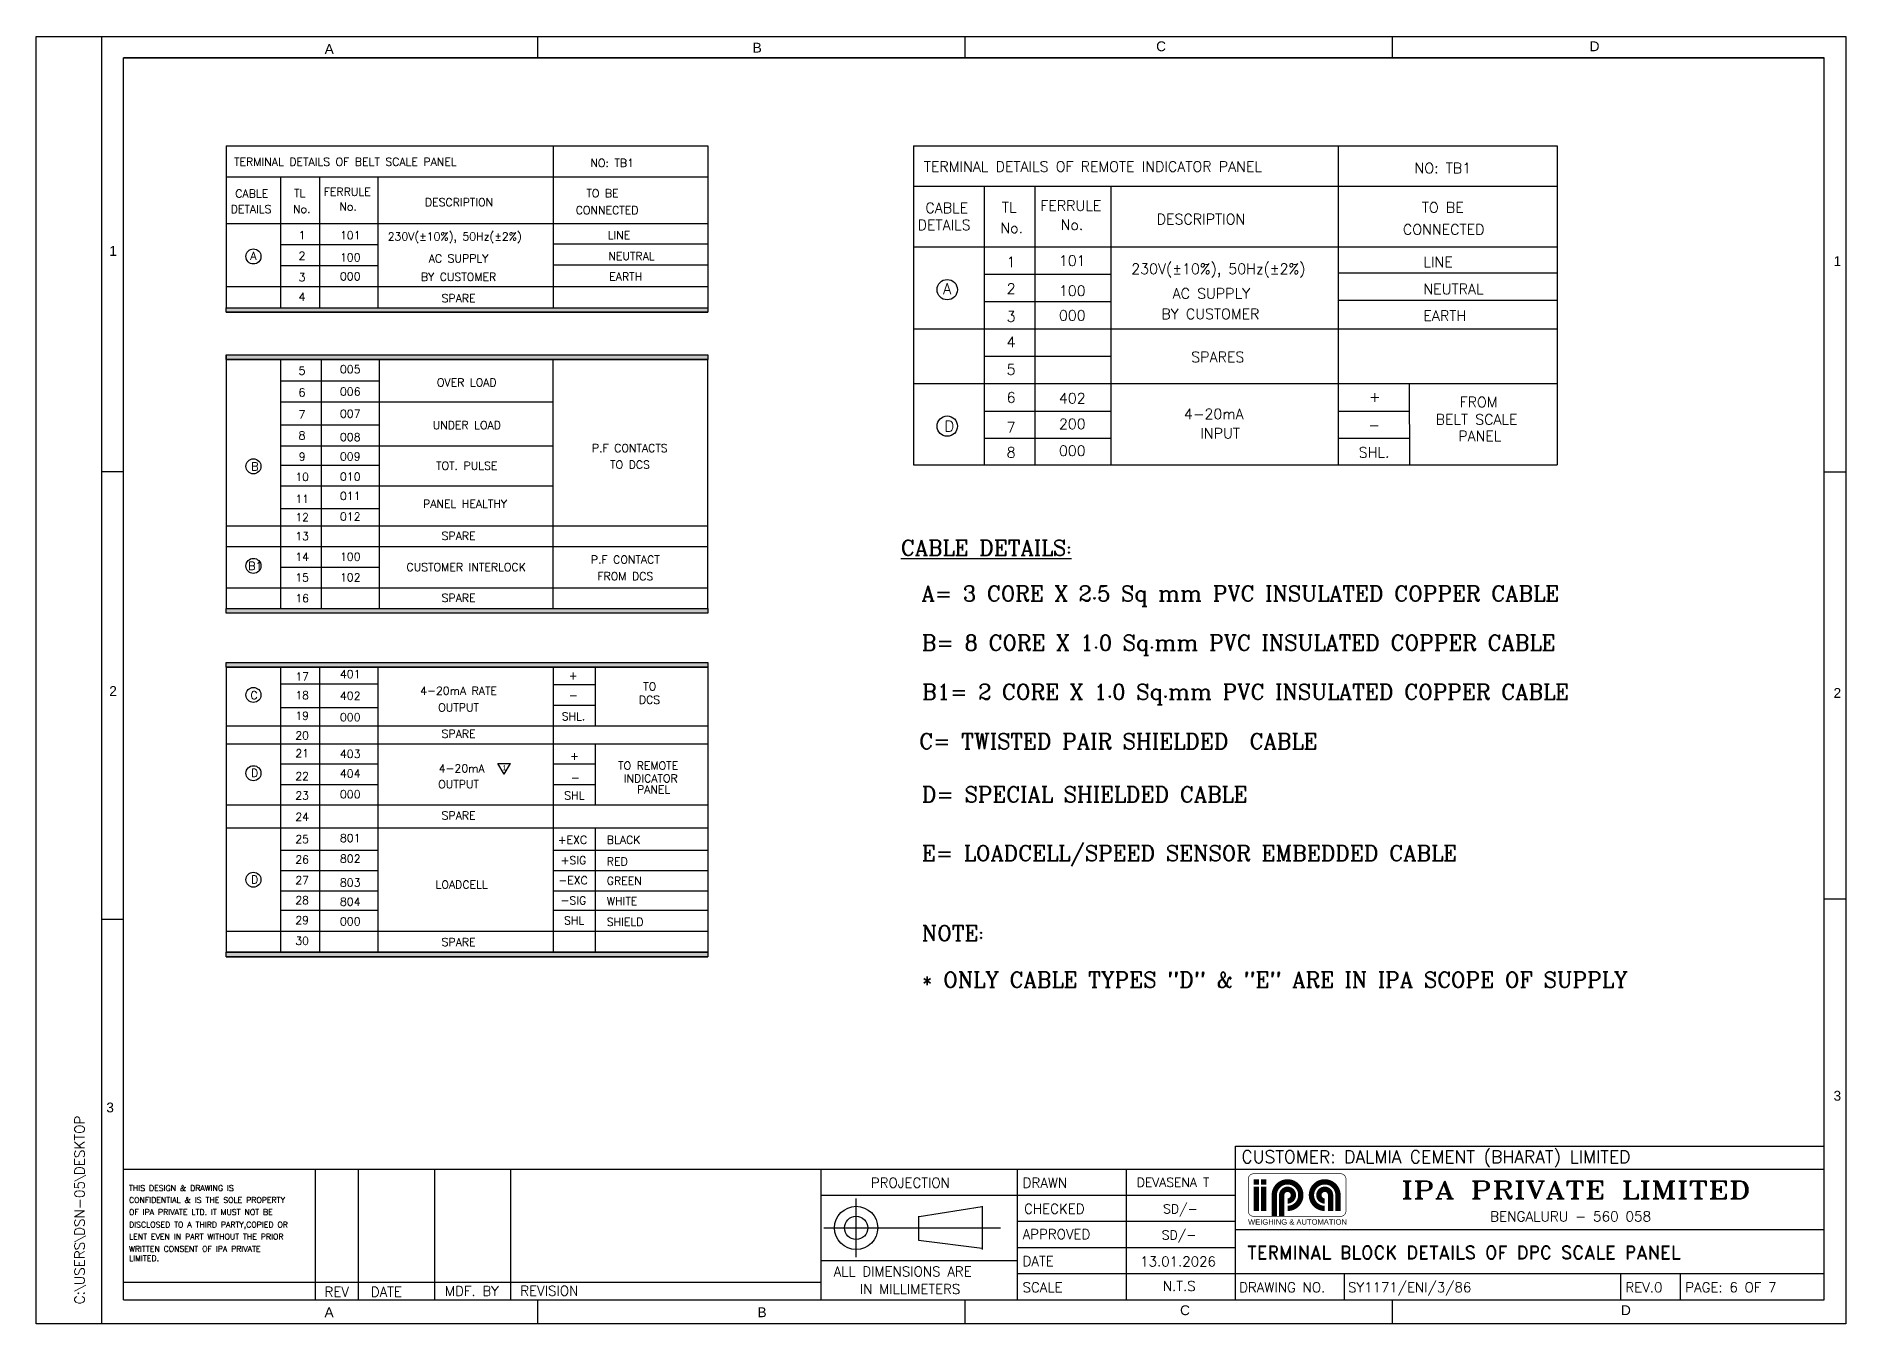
# Model space of a CAD drawing. Header units: inches. Extents: x 784 to 2184505, y 7 to 371504.
# Drawn here: x 860505 to 989016, y 102788 to 194290 of the extents above; entities that cross this region are included whole.
import ezdxf
from ezdxf.enums import TextEntityAlignment as Align

# ---------------------------------------------------------------- set-up
doc = ezdxf.new("R2010")
doc.units = ezdxf.units.IN
doc.header["$MEASUREMENT"] = 0
doc.layers.add('Object', color=2, linetype='Continuous', lineweight=30)
doc.layers.add('SHEET', color=10, linetype='Continuous')
doc.styles.add('ROMAMC', font='romanc.shx', dxfattribs={"height": 7})
doc.styles.add('ROMANC', font='romanc.shx', dxfattribs={"height": 5})
doc.styles.add('ROMAND', font='romand', dxfattribs={"height": 3})
doc.styles.add('ROMANS', font='romans')
doc.styles.add('ROMANT', font='romant', dxfattribs={"width": 1.3, "height": 4})
doc.styles.get("Standard").update_dxf_attribs({"font": 'arial.ttf'})

msp = doc.modelspace()

# ---------------------------------------------------------------- hatches: boundary and pattern name
for points in [[(873990.52475, 174996.48135), (873990.52475, 174671.77787), (908195.52188, 174671.77787), (908195.52188, 174996.48135)], [(873990.52475, 171638.18613), (873990.52475, 171313.48265), (908195.52188, 171313.48265), (908195.52188, 171638.18613)], [(873990.52475, 153612.56436), (873990.52475, 153287.86089), (908195.52188, 153287.86089), (908195.52188, 153612.56436)], [(873991.01382, 149775.05241), (873991.01382, 149450.34894), (908196.01095, 149450.34894), (908196.01095, 149775.05241)], [(873991.01382, 129198.84981), (873991.01382, 128874.14634), (908196.01095, 128874.14634), (908196.01095, 129198.84981)]]:
    msp.add_hatch(color=256).paths.add_polyline_path(points)

# ---------------------------------------------------------------- linework, layer by layer
at = {"linetype": 'Continuous'}
for p, q in [((873990.03569, 186499.97094, 7065.37721), (908195.52188, 186499.97094, 7065.37721)), ((897218.23581, 186499.97094, 7065.37721), (897218.23581, 174996.48135, 7065.37721)), ((922802.9645, 186499.97094, 7065.37721), (968510.43524, 186499.97094, 7065.37721)), ((922802.9645, 186499.97094, 7065.37721), (922802.9645, 163840.57968, 7065.37721)), ((952975.91979, 186499.97094, 7065.37721), (952975.91979, 163840.57968, 7065.37721)), ((968510.43524, 186499.97094, 7065.37721), (968510.43524, 163840.57968, 7065.37721)), ((873990.03569, 184287.7614, 7065.37721), (908195.52188, 184287.7614, 7065.37721)), ((877861.40238, 184287.7614, 7065.37721), (877861.40238, 174996.48135, 7065.37721)), ((880626.6643, 184287.7614, 7065.37721), (880626.6643, 174996.48135, 7065.37721)), ((884774.55718, 184287.7614, 7065.37721), (884774.55718, 174996.48135, 7065.37721)), ((922802.9645, 183626.35615, 7065.37721), (968510.43524, 183626.35615, 7065.37721)), ((927831.79038, 183626.35615, 7065.37721), (927831.79038, 163840.57968, 7065.37721)), ((931423.80887, 183626.35615, 7065.37721), (931423.80887, 163840.57968, 7065.37721)), ((936811.8366, 183626.35615, 7065.37721), (936811.8366, 163840.57968, 7065.37721)), ((877861.40238, 179476.20566, 7065.37721), (884774.55718, 179476.20566, 7065.37721)), ((897218.23581, 179542.11393, 7065.37721), (908195.52188, 179542.11393, 7065.37721)), ((877861.40238, 177982.96422, 7065.37721), (884774.55718, 177982.96422, 7065.37721)), ((897218.23581, 178046.71999, 7065.37721), (908195.52188, 178046.71999, 7065.37721)), ((927831.79038, 177376.24398, 7065.37721), (936811.8366, 177376.24398, 7065.37721)), ((952975.91979, 177461.85747, 7065.37721), (968510.43524, 177461.85747, 7065.37721)), ((873990.03569, 176489.72279, 7065.37721), (908195.52188, 176489.72279, 7065.37721)), ((873990.03569, 174996.48135, 7065.37721), (908195.52188, 174996.48135, 7065.37721)), ((927831.79038, 175436.55399, 7065.37721), (936811.8366, 175436.55399, 7065.37721)), ((952975.91979, 175519.37143, 7065.37721), (968510.43524, 175519.37143, 7065.37721)), ((922802.9645, 173496.86401, 7065.37721), (968510.43524, 173496.86401, 7065.37721)), ((873990.52475, 171313.48265, 7065.37721), (908196.01095, 171313.48265, 7065.37721)), ((880737.74989, 171313.48265, 7065.37721), (880737.74989, 159489.67344, 7065.37721)), ((927831.79038, 171557.17403, 7065.37721), (936811.8366, 171557.17403, 7065.37721)), ((877861.89144, 169803.63697, 7065.37721), (884885.64277, 169803.63697, 7065.37721)), ((922802.9645, 169617.48404, 7065.37721), (968510.43524, 169617.48404, 7065.37721)), ((958018.22614, 169617.48404, 7065.37721), (958020.70045, 163813.43519, 7065.37721)), ((958018.34053, 169617.48404, 7065.37721), (958020.70045, 163840.57968, 7065.37721)), ((877861.89144, 168310.39554, 7065.37721), (897218.72488, 168310.39554, 7065.37721)), ((927833.37398, 167650.18803, 7065.37721), (936813.4202, 167650.18803, 7065.37721)), ((952977.5034, 167650.18803, 7065.37721), (958020.70045, 167650.18803, 7065.37721)), ((877861.89081, 166674.41858, 7065.37721), (884885.64277, 166674.41858, 7065.37721)), ((877861.89144, 165181.17714, 7065.37721), (897218.72488, 165181.17714, 7065.37721)), ((927833.37398, 165733.24881, 7065.37721), (936813.4202, 165733.24881, 7065.37721)), ((952977.5034, 165733.24881, 7065.37721), (958020.70045, 165733.24881, 7065.37721)), ((877861.89144, 163807.94234, 7065.37721), (884885.64277, 163807.94234, 7065.37721)), ((922804.5481, 163840.57968, 7065.37721), (968512.01885, 163840.57968, 7065.37721)), ((877861.89144, 162335.42529, 7065.37721), (897218.72488, 162335.42529, 7065.37721)), ((877861.89144, 160737.27178, 7065.37721), (884885.64277, 160737.27178, 7065.37721)), ((873990.52475, 159489.67344, 7065.37721), (908196.01095, 159489.67344, 7065.37721)), ((880737.74989, 159489.67344, 7065.37721), (880737.74989, 153612.56436, 7065.37721)), ((873990.52475, 158020.39617, 7065.37721), (908196.01095, 158020.39617, 7065.37721)), ((873990.52475, 158020.39617, 7065.37721), (908196.01095, 158020.39617, 7065.37721)), ((877861.89144, 156551.1189, 7065.37721), (884885.64277, 156551.1189, 7065.37721)), ((877861.89144, 156551.1189, 7065.37721), (884885.64277, 156551.1189, 7065.37721)), ((873990.52475, 155081.84163, 7065.37721), (908196.01095, 155081.84163, 7065.37721)), ((873990.52475, 155081.84163, 7065.37721), (908196.01095, 155081.84163, 7065.37721)), ((873990.52475, 149450.34894, 7065.37721), (873990.52475, 129198.84981, 7065.37721)), ((873990.52475, 149450.34894, 7065.37721), (908196.01095, 149450.34894, 7065.37721)), ((873990.52475, 149450.34894, 7065.37721), (908196.01095, 149450.34894, 7065.37721)), ((880627.15336, 149450.34894, 7065.37721), (880627.15336, 129198.84981, 7065.37721)), ((884775.04624, 149450.34894, 7065.37721), (884775.04624, 129198.84981, 7065.37721)), ((897218.72488, 149450.34894, 7065.37721), (897218.72488, 145118.28995, 7065.37721)), ((897218.72488, 149450.34894, 7065.37721), (897218.72488, 145118.28995, 7065.37721)), ((900190.11796, 149450.34894, 7065.37721), (900190.11796, 145293.59485, 7065.37721)), ((877861.89144, 148259.59648, 7065.37721), (884775.04624, 148259.59648, 7065.37721)), ((897220.44879, 148224.02823, 7065.37721), (900190.11796, 148224.02823, 7065.37721)), ((877861.89144, 146576.1263, 7065.37721), (884775.04624, 146576.1263, 7065.37721)), ((897218.72488, 146749.26583, 7065.37721), (900190.11796, 146749.26583, -203247.95649)), ((873990.52475, 145293.59485, 7065.37721), (908196.01095, 145293.59485, 7065.37721)), ((873990.52475, 144011.06341, 7065.37721), (908196.01095, 144011.06341, 7065.37721)), ((900190.11796, 144011.06341, 7065.37721), (900190.11796, 139657.31151, 7065.37721)), ((897218.72488, 143642.56285, 7065.37721), (897218.72488, 129198.84981, 7065.37721)), ((897218.72488, 143642.56285, 7065.37721), (897218.72488, 129198.84981, 7065.37721)), ((900190.11796, 143579.80183, 7065.37721), (900190.11796, 139636.41472, 7065.37721)), ((877861.89144, 142590.08174, 7065.37721), (884775.04624, 142590.08174, 7065.37721)), ((897218.72488, 142590.08174, 7065.37721), (900190.11796, 142590.08174, 7065.37721)), ((877861.89144, 141114.35464, 7065.37721), (884775.04624, 141114.35464, 7065.37721)), ((897218.72488, 141114.35464, 7065.37721), (900190.11796, 141114.35464, 7065.37721)), ((873990.52475, 139657.31151, 7065.37721), (908196.01095, 139657.31151, 7065.37721)), ((900190.11796, 138039.6981, 7065.37721), (900190.11796, 129198.84981, 7065.37721)), ((877912.07922, 136444.8991, -193848.97594), (884775.04624, 136444.8991, -193848.97594)), ((897218.72488, 136444.8991, -193848.97594), (908196.01095, 136444.8991, -193848.97594)), ((877912.07922, 134995.00229, -193848.97594), (884775.04624, 134995.00229, -193848.97594)), ((897218.72488, 134995.00229, -193848.97594), (908196.01095, 134995.00229, -193848.97594)), ((877861.89144, 133548.46033, 7065.37721), (884775.04624, 133548.46033, 7065.37721)), ((897218.72488, 133548.46033, 7065.37721), (908196.01095, 133548.46033, 7065.37721)), ((877861.89144, 132185.33269, 7065.37721), (884775.04624, 132185.33269, 7065.37721)), ((897218.72488, 132185.33269, 7065.37721), (908196.01095, 132185.33269, 7065.37721))]:
    msp.add_line(p, q, dxfattribs=at)
for p, q in [((873990.03569, 186499.97094, 7065.37721), (873990.03569, 174996.48135, 7065.37721)), ((908195.52188, 186499.97094, 7065.37721), (908195.52188, 174996.48135, 7065.37721)), ((873990.52475, 171638.18613, 7065.37721), (873991.04194, 153612.56436, 7065.37721)), ((877861.89144, 171313.48265, 7065.37721), (877861.89144, 159489.67344, 7065.37721)), ((884885.64277, 159489.67344, 7065.37721), (884885.64277, 171313.48265, 7065.37721)), ((897218.72488, 159489.67344, 7065.37721), (897218.72488, 171313.48265, 7065.37721)), ((908195.52188, 153612.56436, 7065.37721), (908196.01095, 171313.48265, 7065.37721)), ((877861.89144, 159489.67344, 7065.37721), (877861.89144, 153612.56436, 7065.37721)), ((884885.64277, 153612.56436, 7065.37721), (884885.64277, 159489.67344, 7065.37721)), ((897218.72488, 153612.56436, 7065.37721), (897218.72488, 159489.67344, 7065.37721)), ((877861.89144, 149450.34894, 7065.37721), (877861.89144, 129198.84981, 7065.37721)), ((908196.01095, 149450.34894, 7065.37721), (908196.01095, 129198.84981, 7065.37721)), ((897218.72488, 145118.28995, 7065.37721), (897218.72488, 143642.56285, 7065.37721)), ((893277.5691, 142610.01677), (894196.99253, 142610.01677)), ((893737.28082, 141836.35559), (893277.5691, 142610.01677)), ((893737.28082, 141836.35559), (894196.99253, 142610.01677)), ((873990.52475, 138039.6981, 7065.37721), (908196.01095, 138039.6981, -193848.97594)), ((897218.72488, 138039.6981, -193848.97594), (908196.01095, 138039.6981, -193848.97594)), ((897218.72488, 136444.8991, -81418.40539), (908196.01095, 136444.8991, 7065.37721)), ((873990.52475, 130686.60408, 7065.37721), (908196.01095, 130686.60408, -193848.97594)), ((908196.01095, 129198.84981, 7065.37721), (873990.52475, 129198.84981, 7065.37721))]:
    msp.add_line(p, q)
at = {"color": 7, "linetype": 'Continuous'}
for p, q in [((873990.52475, 174996.48135, 7065.37721), (908195.52188, 174996.48135, 7065.37721)), ((873990.52475, 174671.77787, 7065.37721), (908195.52188, 174671.77787, 7065.37721)), ((873990.52475, 171313.48265, 7065.37721), (908195.52188, 171313.48265, 7065.37721)), ((873991.01382, 149450.34894, 7065.37721), (908196.01095, 149450.34894, 7065.37721)), ((873991.01382, 128874.14634, 7065.37721), (908196.01095, 128874.14634, 7065.37721))]:
    msp.add_line(p, q, dxfattribs=at)
at = {"color": 0}
for p, q in [((918732.14322, 107519.95324, 12132.91572), (918732.14322, 111687.68146, 12132.91572)), ((927690.15015, 111113.39918, 12132.91572), (923213.44381, 110394.15244, 12132.91572)), ((927690.02814, 111139.18754, 12132.91572), (927690.02814, 108071.23494, 12132.91572)), ((916433.5369, 109605.21124, 12132.91572), (928987.09804, 109605.21124, 12132.91572)), ((923150.71052, 110432.57455, 12132.91572), (923150.71052, 108733.84345, 12132.91572)), ((923150.71052, 108733.84345, 12132.91572), (927690.02814, 108173.90443, 12132.91572))]:
    msp.add_line(p, q, dxfattribs=at)
at = {"elevation": 7065.37721}
for points in [[(873990.52475, 174996.48135), (908195.52188, 174996.48135), (908195.52188, 174671.77787), (873990.52475, 174671.77787)], [(873990.52475, 171638.18613), (908195.52188, 171638.18613), (908195.52188, 171313.48265), (873990.52475, 171313.48265)], [(873990.52475, 153612.56436), (908195.52188, 153612.56436), (908195.52188, 153287.86089), (873990.52475, 153287.86089)], [(873991.01382, 149775.05241), (908196.01095, 149775.05241), (908196.01095, 149450.34894), (873991.01382, 149450.34894)], [(873991.01382, 129198.84981), (908196.01095, 129198.84981), (908196.01095, 128874.14634), (873991.01382, 128874.14634)]]:
    msp.add_lwpolyline(points, close=True, dxfattribs=at)
for centre, radius in [((875934.31427, 178635.54339, 11946.0053), 532.32865), ((925204.44951, 176275.72524, 7065.37721), 722.54009), ((925204.44951, 166577.27533, 7065.37721), 722.54009), ((875934.80334, 163722.00124, 11946.0053), 532.32865), ((875934.80334, 156648.35308, 11946.0053), 532.32865), ((875934.80334, 147477.14452, 11946.0053), 532.32865), ((875934.80334, 141915.16744, 11946.0053), 532.32865), ((875934.80334, 134349.02581, 11946.0053), 532.32865)]:
    msp.add_circle(centre, radius)
at = {"color": 0}
for radius in [1533.9763, 827.36331]:
    msp.add_circle((918732.14322, 109605.21124, 12132.91572), radius, dxfattribs=at)
at = {"layer": 'SHEET', "color": 124, "linetype": 'Continuous', "true_color": 0x00a183}
for p, q in [((865159.05495, 102788.47582, 12132.91572), (865159.05495, 194269.90309, 12132.91572)), ((896123.2368, 192748.30624, 12132.91572), (896123.2368, 194289.66212, 12132.91572)), ((866707.26404, 192748.30624, 12132.91572), (987467.57328, 192748.30624, 12132.91572)), ((866707.26404, 192748.30624, 12132.91572), (987467.57328, 192748.30624, 12132.91572)), ((866707.26404, 192748.30624, 12132.91572), (987467.57328, 192748.30624, 12132.91572)), ((987467.57328, 192748.30624, 12132.91572), (866707.26404, 192748.30624, 12132.91572)), ((866707.26404, 104500.38795, 12132.91572), (866707.26404, 192748.30624, 12132.91572)), ((987467.57328, 104500.38795, 12132.91572), (987467.57328, 192748.30624, 12132.91572)), ((989006.00165, 132960.8238, 12132.91572), (987467.57328, 132961.06923, 12132.91572)), ((945665.92777, 113789.64251, 12132.91572), (945665.92777, 115406.58465, 12132.91572)), ((945665.92777, 115406.58465, 12132.91572), (987467.57328, 115406.58465, 12132.91572)), ((866707.26404, 113789.64251, 12132.91572), (987467.57328, 113789.64251, 12132.91572)), ((866707.26404, 113789.64251, 12132.91572), (987467.57328, 113789.64251, 12132.91572)), ((880326.84683, 113789.64251, 12132.91572), (880326.84683, 104500.38795, 12132.91572)), ((883398.43572, 104488.31125, 12132.91572), (883398.43572, 113777.56581, 12132.91572)), ((888804.57082, 104500.38795, 12132.91572), (888804.57082, 113789.64251, 12132.91572)), ((894210.70591, 104500.38795, 12132.91572), (894210.70591, 113789.64251, 12132.91572)), ((916249.95501, 104500.38795, 12132.91572), (916249.95501, 113789.64251, 12132.91572)), ((930183.83684, 104500.38795, 12132.91572), (930183.83684, 113789.64251, 12132.91572)), ((937924.88231, 104500.38795, 12132.91572), (937924.88231, 113789.64251, 12132.91572)), ((945665.92777, 104500.38795, 12132.91572), (945665.92777, 113789.64251, 12132.91572)), ((916249.95501, 111931.7916, 12132.91572), (945665.92777, 111931.7916, 12132.91572)), ((930183.83684, 110073.94069, 12132.91572), (945665.92777, 110073.94069, 12132.91572)), ((945665.92777, 109480.92935, 12132.91572), (987467.57328, 109480.92935, 12132.91572)), ((930183.83684, 108216.08977, 12132.91572), (945665.92777, 108216.08977, 12132.91572)), ((916249.95501, 107287.16432, 12132.91572), (930183.83684, 107287.16432, 12132.91572)), ((866707.26404, 105738.95523, 12132.91572), (916249.95501, 105738.95523, 12132.91572)), ((930183.83684, 106358.23886, 12132.91572), (987467.57328, 106358.23886, 12132.91572)), ((953406.97324, 104500.38795, 12132.91572), (953406.97324, 106358.23886, 12132.91572)), ((973035.50057, 104500.38795, 12132.91572), (973035.50057, 106358.23886, 12132.91572)), ((977285.33829, 104500.38795, 12132.91572), (977285.33829, 106358.23886, 12132.91572)), ((866707.26404, 104500.38795, 12132.91572), (987467.57328, 104500.38795, 12132.91572)), ((926468.13502, 102788.47582, 12132.91572), (926468.13502, 104500.38795, 12132.91572)), ((956813.03324, 102788.47582, 12132.91572), (956813.03324, 104500.38795, 12132.91572))]:
    msp.add_line(p, q, dxfattribs=at)
at = {"layer": 'SHEET', "color": 0, "linetype": 'Continuous'}
for p, q in [((926468.13502, 192748.30624, 12132.91572), (926468.13502, 194289.66212, 12132.91572)), ((956813.03324, 192748.30624, 12132.91572), (956813.03324, 194289.66212, 12132.91572)), ((873990.03569, 180969.4471, 7065.37721), (908195.52188, 180969.4471, 7065.37721)), ((922802.9645, 179315.93396, 7065.37721), (968510.43524, 179315.93396, 7065.37721)), ((860514.42767, 163326.22083, 12132.91572), (860509.48791, 163326.22162, 12132.91572)), ((866707.26404, 163325.23288, 12132.91572), (865159.05495, 163325.47987, 12132.91572)), ((989010.84261, 163305.72163, 12132.91572), (987467.57328, 163305.96783, 12132.91572)), ((860514.42767, 131519.63784, 12132.91572), (860504.64695, 131519.6394, 12132.91572)), ((866707.26404, 131518.64989, 12132.91572), (865159.05495, 131518.89688, 12132.91572)), ((896123.2368, 102788.47582, 12132.91572), (896123.2368, 104500.38795, 12132.91572))]:
    msp.add_line(p, q, dxfattribs=at)
at = {"layer": 'SHEET', "color": 124, "linetype": 'Continuous', "true_color": 0x00a183, "elevation": 12132.91572}
msp.add_lwpolyline([(860514.42767, 194269.90309), (989015.78237, 194269.90309), (989015.78237, 102788.47582), (860514.42767, 102788.47582)], close=True, dxfattribs=at)
at = {"layer": 'SHEET', "color": 4, "linetype": 'Continuous', "const_width": 45.25582}
msp.add_lwpolyline([(953139.44343, 113454.00389), (946960.81748, 113454.00389, 0.4142135624), (946583.68566, 113076.87208), (946583.68566, 110802.53052, 0.4142135624), (946960.81748, 110425.39871), (953139.44343, 110425.39871, 0.4142135624), (953516.57525, 110802.53052), (953516.57525, 113076.87208, 0.4142135624)], format="xyb", close=True, dxfattribs=at)
at = {"layer": 'SHEET', "color": 4, "linetype": 'Continuous', "const_width": 377.13182}
for points in [[(947145.73201, 112688.03925), (947145.73201, 113065.17107)], [(947673.71655, 112688.03925), (947673.71655, 113065.17107)], [(947145.73201, 110802.38017), (947145.73201, 112537.18653)], [(947673.71655, 110802.38017), (947673.71655, 112537.18653)], [(948427.98019, 110425.24835), (948427.98019, 111933.77562)]]:
    msp.add_lwpolyline(points, dxfattribs=at)
for points in [[(948427.98019, 111933.77562, -2.4142135624), (949370.80973, 110990.94608, 0.048516246)], [(948955.96473, 110425.24835), (948955.96473, 111933.77562, -2.4142135624), (949370.80973, 111518.93062, 1.7118172848)], [(952953.562, 110802.38017), (952953.562, 111933.77562, 2.4142135624), (952010.73245, 110990.94608, 0.362037375)], [(952425.57745, 110802.38017), (952425.57745, 111933.77562, 2.4142135624), (952010.73245, 111518.93062, 0.3121925891)]]:
    msp.add_lwpolyline(points, format="xyb", dxfattribs=at)

# ---------------------------------------------------------------- texts
at = {"color": 0}
for s, height, style, p in [('CUSTOMER: DALMIA CEMENT (BHARAT) LIMITED', 891.4686096, 'ROMAND', (946094.89483, 114213.70608, 9781.55083)), ('PROJECTION', 696.694092, 'ROMAND', (919777.7964, 112464.21941, 12132.91572)), ('DRAWN', 696.694092, 'ROMAND', (930555.8806, 112464.21941, 12132.91572)), ('DEVASENA T', 643.056664, 'ROMAND', (938661.4538, 112523.43066, 12132.91572)), ('THIS DESIGN & DRAWING IS', 403.693172, 'ROMANC', (867097.71818, 112231.64423, 12132.91572)), ('CONFIDENTIAL & IS THE SOLE PROPERTY', 403.693172, 'ROMANC', (867097.71818, 111382.85346, 12132.91572)), ('OF IPA PRIVATE LTD. IT MUST NOT BE ', 403.693172, 'ROMANC', (867097.71818, 110523.71158, 12132.91572)), ('CHECKED', 696.694092, 'ROMAND', (930661.00216, 110615.24661, 12132.91572)), ('SD/-', 643.056664, 'ROMAND', (940535.06418, 110636.68323, 12132.91572)), ('DISCLOSED TO A THIRD PARTY,COPIED OR', 403.693172, 'ROMANC', (867097.71818, 109633.51638, 12132.91572)), ('APPROVED', 696.694092, 'ROMAND', (930555.8806, 108809.34927, 12132.91572)), ('SD/-', 643.056664, 'ROMAND', (940436.39515, 108783.99626, 12132.91572)), ('WRITTEN CONSENT OF IPA PRIVATE ', 403.693172, 'ROMANC', (867097.71818, 107915.23262, 12132.91572)), ('LENT EVEN IN PART WITHOUT THE PRIOR ', 403.693172, 'ROMANC', (867097.71818, 108784.72561, 12132.91572)), ('TERMINAL BLOCK DETAILS OF DPC SCALE PANEL', 938.3880101, 'ROMAND', (946501.84352, 107389.21242, 12015.34748)), ('LIMITED.', 403.693172, 'ROMANC', (867097.71818, 107244.69967, 12132.91572)), ('ALL DIMENSIONS ARE ', 696.6940917, 'ROMAND', (917143.65051, 106161.05318, 12132.91572)), ('DATE', 696.694092, 'ROMAND', (930555.8806, 106895.10573, 12132.91572)), ('13.01.2026', 697.03662, 'ROMAND', (938908.0597, 106870.51931, 12132.91572)), ('REV', 696.694092, 'ROMAND', (880979.7729, 104710.48299, 12132.91572)), ('DATE', 696.694092, 'ROMAND', (884265.03648, 104710.48299, 12132.91572)), ('REVISION', 696.694092, 'ROMAND', (894884.54541, 104786.67858, 12132.91572)), ('IN MILLIMETERS', 696.6940917, 'ROMAND', (918995.15543, 104912.1286, 12132.91572)), ('SCALE', 696.694092, 'ROMAND', (930555.8806, 105033.57115, 12132.91572)), ('N.T.S', 696.694092, 'ROMAND', (940513.67556, 105131.93335, 12132.91572)), ('DRAWING NO.', 696.6940917, 'ROMAND', (945931.42147, 105032.81576, 12132.91572)), ('SY1171/ENI/3/86', 696.6940917, 'ROMAND', (953672.46693, 105032.81576, 12132.91572)), ('REV.0', 696.694092, 'ROMAND', (973364.19532, 105032.81576, 12132.91572)), ('PAGE: 6 OF 7', 696.6940917, 'ROMAND', (977614.03304, 105032.81576, 12132.91572))]:
    msp.add_text(s, height=height, dxfattribs=dict(at, style=style)).set_placement(p)
at = {"color": 4, "style": 'ROMANT', "width": 1.3}
msp.add_text('IPA PRIVATE LIMITED', height=1258.2536029, dxfattribs=at).set_placement((957447.34266, 111672.49081, 424861.84625))
at = {"color": 4, "style": 'ROMAND'}
msp.add_text('BENGALURU - 560 058', height=707.7676516, dxfattribs=at).set_placement((963751.66564, 110064.65234, 424861.84625))
at = {"color": 0, "style": 'ROMAND'}
msp.add_text('MDF. BY', height=696.694092, dxfattribs=at).set_placement((891443.19803, 105121.43159, 12132.91572), align=Align.MIDDLE)
at = {"layer": 'Object', "color": 7, "insert": (942827.88561, 110219.53637), "char_height": 385.1902062, "width": 14498.5023624, "attachment_point": 1, "style": 'ROMANS'}
msp.add_mtext('\\pxqc;{\\fArial|b0|i0|c0|p0;\\C4;WEIGHING & AUTOMATION}', dxfattribs=at)
at = {"layer": 'SHEET', "color": 0, "linetype": 'Continuous'}
for s, height, p in [('A', 696.69409, (880990.23654, 193027.87012, 12132.91572)), ('B', 696.69409, (911386.00791, 193124.57717, 12132.91572)), ('C', 696.69409, (940039.34671, 193221.28444, 12132.91572)), ('D', 696.69409, (970822.32535, 193221.28444, 12132.91572)), ('1', 696.69409, (865692.28545, 178679.01395, 12132.91572)), ('1', 696.69409, (988144.70839, 177952.35082, 12132.91572)), ('2', 696.69409, (865692.28545, 147406.75106, 12132.91572)), ('2', 696.69409, (988144.70839, 147270.13033, 12132.91572)), ('1', 350, (893625.902, 142128.05216, 12132.91572)), ('3', 696.69409, (865482.1993, 117813.53564, 12132.91572)), ('3', 696.69409, (988144.70839, 118647.1194, 12132.91572)), ('C', 696.69409, (941737.88801, 103405.4061, 12132.91572)), ('D', 696.69409, (973047.84548, 103405.40566, 12132.91572)), ('A', 696.69409, (880979.7729, 103261.26125, 12132.91572)), ('B', 696.69409, (911726.50051, 103261.26125, 12132.91572))]:
    msp.add_text(s, height=height, dxfattribs=at).set_placement(p)
at = {"layer": 'SHEET', "color": 0, "linetype": 'Continuous', "style": 'ROMAMC'}
for s, height, p in [('TERMINAL DETAILS OF BELT SCALE PANEL', 568.2808043, (874558.19715, 185080.49434, 7065.37721)), ('NO: TB1', 568.280804, (899857.48372, 184996.29009, 7065.37721)), ('TERMINAL DETAILS OF REMOTE INDICATOR PANEL', 738.185103, (923540.99457, 184656.09997, 7065.37721)), ('NO: TB1', 738.185103, (958387.94846, 184546.72038, 7065.37721)), ('CABLE', 568.280804, (874643.76164, 182818.11108, 7065.37721)), ('TL', 568.280804, (878821.49715, 182841.7132, 7065.37721)), ('FERRULE', 568.280804, (880925.01613, 182944.08729, 7065.37721)), ('DESCRIPTION', 568.2808043, (888110.21361, 182202.06143, 7065.37721)), ('TO BE', 568.280804, (899574.34434, 182841.7132, 7065.37721)), ('TL', 738.185103, (929078.93379, 181747.96921, 7065.37721)), ('FERRULE', 738.185103, (931811.36178, 181880.95105, 7065.37721)), ('TO BE', 738.185103, (958905.73649, 181747.96921, 7065.37721)), ('DETAILS', 568.280804, (874315.47582, 181715.52961, 7065.37721)), ('No.', 568.280804, (878741.43637, 181722.32244, 7065.37721)), ('No.', 568.280804, (882033.93974, 181898.22685, 7065.37721)), ('CONNECTED', 568.280804, (898816.69033, 181642.36597, 7065.37721)), ('DETAILS', 738.185103, (923099.10702, 180506.62552, 7065.37721)), ('CABLE', 738.185103, (923652.1411, 181717.31054, 7065.37721)), ('No.', 738.185103, (933251.83079, 180522.3998, 7065.37721)), ('DESCRIPTION', 738.185103, (940076.61918, 180917.07469, 7065.37721)), ('1', 568.2808, (879137.63815, 179858.06076, 7065.37721)), ('101', 568.280804, (882075.81856, 179857.00693, 7065.37721)), ('230V(±10%), 50Hz(±2%)', 568.2808043, (885463.54026, 179768.72344, 7065.37721)), ('LINE', 568.280804, (901090.05947, 179863.34233, 7065.37721)), ('No.', 738.185103, (928974.93648, 180293.90358, 7065.37721)), ('CONNECTED', 738.185103, (957567.32737, 180190.04176, 7065.37721)), ('A', 568.2808, (875706.29899, 178403.3459, 7065.37721)), ('2', 568.2808, (879137.63815, 178403.3459, 7065.37721)), ('100', 568.280804, (882075.81856, 178284.65244, 7065.37721)), ('NEUTRAL', 568.280804, (901137.94725, 178381.38276, 7065.37721)), ('101', 738.185103, (933132.10978, 177967.51412, 7065.37721)), ('3', 568.2808, (879137.63815, 176876.57328, 7065.37721)), ('000', 568.280804, (882075.81856, 176939.05526, 7065.37721)), ('EARTH', 568.280804, (901203.22525, 176916.18998, 7065.37721)), ('1', 738.1851, (929423.19249, 177872.26591, 7065.37721)), ('230V(±10%), 50Hz(±2%)', 738.185103, (938272.86437, 177387.98818, 7065.37721)), ('LINE', 738.185103, (959018.8549, 177879.12657, 7065.37721)), ('A', 771.33865, (924894.95991, 175960.55905, 440.57721)), ('2', 738.1851, (929423.19249, 175982.62116, 7065.37721)), ('100', 738.185103, (933132.10978, 175828.4408, 7065.37721)), ('AC SUPPLY', 738.185103, (941210.04665, 175637.60929, 7065.37721)), ('NEUTRAL', 738.185103, (959018.8549, 175954.0915, 7065.37721)), ('4', 568.2808, (879137.63815, 175481.40195, 7065.37721)), ('000', 738.185103, (933132.10978, 174080.53768, 7065.37721)), ('BY CUSTOMER', 738.185103, (940411.61667, 174180.57874, 7065.37721)), ('EARTH', 738.185103, (959018.8549, 174050.83614, 7065.37721)), ('3', 738.1851, (929423.19249, 173999.37487, 7065.37721)), ('4', 738.1851, (929423.19249, 172187.07594, 7065.37721)), ('5', 738.1851, (929423.19249, 170234.6818, 7065.37721)), ('SPARES', 738.185103, (942536.00504, 171121.66672, 7065.37721)), ('5', 568.2808, (879138.12721, 170234.20161, 7065.37721)), ('005', 568.280804, (882076.30762, 170340.45318, 7065.37721)), ('6', 568.2808, (879138.12721, 168688.30583, 7065.37721)), ('006', 568.280804, (882076.30762, 168753.24166, 7065.37721)), ('6', 738.1851, (929423.19249, 168243.71465, 7065.37721)), ('402', 738.185103, (933132.10978, 168190.39003, 7065.37721)), ('+', 738.1851, (955149.24179, 168298.35952, 7065.37721)), ('FROM', 738.185103, (961588.13214, 167918.16694, 268049.47721)), ('7', 568.2808, (879138.12721, 167127.15549, 7065.37721)), ('007', 568.280804, (882076.30762, 167180.0531, 7065.37721)), ('200', 738.185103, (933132.10978, 166368.69788, 7065.37721)), ('4-20mA', 738.185103, (942015.39355, 167076.52999, 7065.37721)), ('BELT SCALE', 738.185103, (959881.43737, 166687.30045, 268049.47721)), ('8', 568.2808, (879138.12721, 165632.62723, 7065.37721)), ('008', 568.280804, (882076.30762, 165521.10848, 7065.37721)), ('D', 771.33865, (925006.58704, 166192.34217, 440.57721)), ('7', 738.1851, (929423.19249, 166128.37492, 7065.37721)), ('INPUT', 738.185103, (943173.40996, 165705.2731, 7065.37721)), ('-', 738.1851, (955116.76847, 166294.77935, 7065.37721)), ('PANEL', 738.185103, (961491.54213, 165501.96224, 268049.47721)), ('9', 568.2808, (879142.61383, 164128.45725, 7065.37721)), ('009', 568.280804, (882076.30762, 164138.47725, 7065.37721)), ('P.F CONTACTS', 568.2808043, (899968.79067, 164736.19961, 7065.37721)), ('8', 738.1851, (929423.19249, 164343.61522, 7065.37721)), ('000', 738.185103, (933132.10978, 164461.12344, 7065.37721)), ('SHL.', 738.185103, (954427.71273, 164345.54136, 7065.37721)), ('B', 568.2808, (875775.29111, 163430.37565, 7065.37721)), ('10', 568.280804, (878905.61733, 162689.68554, 7065.37721)), ('010', 568.280804, (882076.30762, 162704.12454, 7065.37721)), ('TO DCS', 568.280804, (901262.60585, 163557.29808, 7065.37721)), ('11', 568.280804, (878905.61733, 161118.39701, 7065.37721)), ('011', 568.280804, (882076.30762, 161330.66856, 7065.37721)), ('PANEL HEALTHY', 568.2808043, (887978.27588, 160772.90573, 7065.37721)), ('12', 568.280804, (878905.61733, 159819.12474, 7065.37721)), ('012', 568.280804, (882076.30762, 159866.32393, 7065.37721)), ('13', 568.280804, (878905.61733, 158475.67918, 7065.37721)), ('%%UCABLE DETAILS:', 1101.3855679, (921903.98182, 157382.93866, 6066.45786)), ('B1', 568.280804, (875561.60616, 156356.72748, 7065.37721)), ('14', 568.280804, (878905.61733, 157006.40191, 7065.37721)), ('100', 568.280804, (882076.30762, 157014.17548, 7065.37721)), ('P.F CONTACT', 568.2808043, (899892.45505, 156809.25263, 7065.37721)), ('15', 568.280804, (878905.61733, 155537.12464, 7065.37721)), ('102', 568.280804, (882076.30762, 155549.83084, 7065.37721)), ('FROM DCS', 568.280804, (900356.47924, 155630.35109, 7065.37721)), ('16', 568.280804, (878905.61733, 154067.84737, 7065.37721)), ('A= 3 CORE X 2.5 Sq mm PVC INSULATED COPPER CABLE', 1101.3855679, (923382.9297, 154130.09728, 6066.45786)), ('B= 8 CORE X 1.0 Sq.mm PVC INSULATED COPPER CABLE', 1101.3855679, (923405.5386, 150636.39341, 6066.45786)), ('401', 568.280804, (882076.30762, 148672.24234, 7065.37721)), ('17', 568.280804, (878905.61733, 148495.20732, 7065.37721)), ('+', 568.2808, (898323.98487, 148575.9156, 7065.37721)), ('TO', 568.280804, (903615.65681, 147797.23401, 207979.73036)), ('B1= 2 CORE X 1.0 Sq.mm PVC INSULATED COPPER CABLE', 1101.3855679, (923428.14751, 147142.68955, 6066.45786)), ('C', 568.2808, (875723.92533, 147174.51419, 7065.37721)), ('18', 568.280804, (878905.61733, 147174.51419, 7065.37721)), ('402', 568.280804, (882076.30762, 147135.16343, 7065.37721)), ('-', 568.2808, (898335.97218, 147176.6809, 7065.37721)), ('DCS', 568.280804, (903302.96979, 146849.66977, 207979.73036)), ('19', 568.280804, (878905.61733, 145716.73142, 7065.37721)), ('000', 568.280804, (882076.30762, 145615.54614, 7065.37721)), ('SHL.', 568.280804, (897823.92073, 145672.1154, 7065.37721)), ('20', 568.280804, (878905.61733, 144313.7571, 7065.37721)), ('C= TWISTED PAIR SHIELDED  CABLE', 1101.3855679, (923217.55011, 143634.38877, 6066.45786)), ('21', 568.280804, (878905.61733, 143046.99937, 7065.37721)), ('403', 568.280804, (882076.30762, 143005.9482, 7065.37721)), ('+', 568.2808, (898420.29042, 142854.71508, 7065.37721)), ('TO REMOTE', 568.280804, (901831.68138, 142167.75402, 7065.37721)), ('D', 568.2808, (875756.87299, 141649.60153, 11946.0053)), ('22', 568.280804, (878905.61733, 141418.53659, 7065.37721)), ('404', 568.280804, (882076.30762, 141603.54564, 7065.37721)), ('-', 568.2808, (898480.82552, 141312.28873, 7065.37721)), ('INDICATOR', 568.280804, (902238.19374, 141265.17589, 207979.73036)), ('23', 568.280804, (878905.61733, 140044.56592, 7065.37721)), ('000', 568.280804, (882076.30762, 140135.02788, 7065.37721)), ('SHL', 568.280804, (898003.56839, 140046.04873, 7065.37721)), ('PANEL', 568.280804, (903170.62799, 140482.0114, 207979.73036)), ('D= SPECIAL SHIELDED CABLE', 1101.3855679, (923403.79304, 139860.61122, 6066.45786)), ('24', 568.280804, (878905.61733, 138532.71777, 7065.37721)), ('25', 568.280804, (878905.61733, 136950.8049, -193848.97594)), ('801', 568.280804, (882076.30762, 137026.97592, 7065.37721)), ('+EXC', 568.280804, (897536.00953, 136896.60277, 7065.37721)), ('BLACK', 568.280804, (901027.1853, 136896.60277, 7065.37721)), ('E= LOADCELL/SPEED SENSOR EMBEDDED CABLE', 1101.3855679, (923404.97776, 135684.62766, 6066.45786)), ('26', 568.280804, (878905.61733, 135495.57857, -193848.97594)), ('802', 568.280804, (882076.30762, 135561.72708, 7065.37721)), ('RED', 568.280804, (901027.1853, 135357.76562, 7065.37721)), ('D', 568.2808, (875756.87299, 134071.64927, 11946.0053)), ('27', 568.280804, (878905.61733, 134028.43028, -193848.97594)), ('803', 568.280804, (882076.30762, 133862.77456, 7065.37721)), ('GREEN', 568.280804, (901027.1853, 133988.57603, 7065.37721)), ('28', 568.280804, (878905.61733, 132607.41508, 7065.37721)), ('804', 568.280804, (882076.30762, 132502.50576, 7065.37721)), ('WHITE', 568.280804, (901027.1853, 132550.40428, 7065.37721)), ('29', 568.280804, (878905.61733, 131188.92878, 7065.37721)), ('000', 568.280804, (882076.30762, 131095.95218, 7065.37721)), ('SHIELD', 568.280804, (901023.31432, 131062.83158, 7065.37721)), ('NOTE: ', 1101.385568, (923404.97776, 130001.38751, 6066.45786)), ('30', 568.280804, (878905.61733, 129720.03206, -193848.97594)), ('* ONLY CABLE TYPES "D" & "E" ARE IN IPA SCOPE OF SUPPLY', 1101.3855679, (923404.97776, 126691.87998, 6066.45786))]:
    msp.add_text(s, height=height, dxfattribs=at).set_placement(p)
for s, height, p in [('AC SUPPLY', 568.280804, (890500.77441, 178492.73315, 7065.37721)), ('BY CUSTOMER', 568.2808043, (890500.77441, 177183.57842, 7065.37721)), ('SPARE', 568.280804, (890500.77441, 175666.24993, 7065.37721)), ('OVER LOAD', 568.280804, (891082.21994, 169686.39238, 7065.37721)), ('UNDER LOAD', 568.280804, (891082.21994, 166648.59093, 7065.37721)), ('TOT. PULSE', 568.280804, (891082.21994, 163764.81784, 7065.37721)), ('SPARE', 568.280804, (890501.26347, 158780.19453, 7065.37721)), ('CUSTOMER INTERLOCK', 568.2808043, (891039.70555, 156562.3231, 7065.37721)), ('SPARE', 568.280804, (890501.26347, 154372.36272, 7065.37721)), ('4-20mA RATE', 568.2808043, (890501.26347, 147780.05171, 7065.37721)), ('OUTPUT', 568.280804, (890501.26347, 146584.17726, 7065.37721)), ('SPARE', 568.280804, (890501.26347, 144719.00051, 7065.37721)), ('OUTPUT', 568.280804, (890501.26347, 141130.31425, 7065.37721)), ('4-20mA ', 568.280804, (890915.00283, 142260.94853, 7065.37721)), ('SPARE', 568.280804, (890501.26347, 138911.35298, 7065.37721)), ('+SIG', 568.280804, (898655.22074, 135728.21085, 7065.37721)), ('LOADCELL', 568.280804, (890720.54673, 133997.99374, 7065.37721)), ('-EXC', 568.280804, (898630.68343, 134304.25948, 7065.37721)), ('-SIG', 568.280804, (898655.22074, 132877.56843, 7065.37721)), ('SHL', 568.280804, (898704.29536, 131453.73966, 7065.37721)), ('SPARE', 568.280804, (890501.26347, 129920.0244, -193848.97594))]:
    msp.add_text(s, height=height, dxfattribs=at).set_placement(p, align=Align.MIDDLE)
at = {"layer": 'SHEET', "color": 124, "linetype": 'Continuous', "style": 'ROMAND'}
msp.add_text('C:\\USERS\\DSN-05\\DESKTOP', height=704.430188, rotation=90, dxfattribs=at).set_placement((863933.76993, 104176.97022, 12132.91572))

doc.saveas('drawing.dxf')
